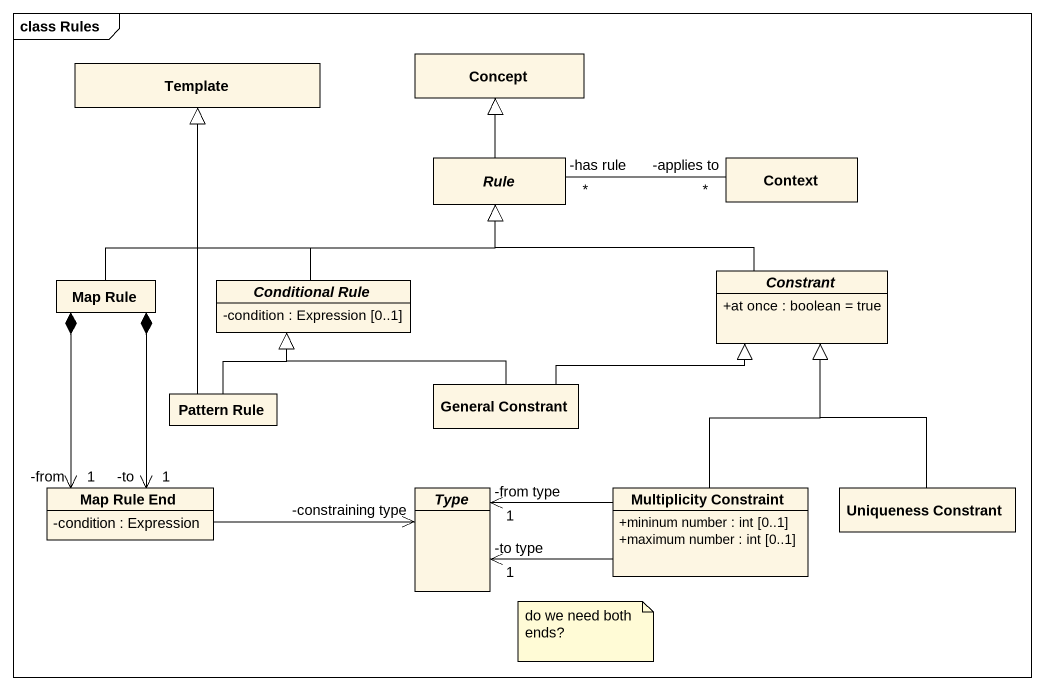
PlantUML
@startuml
mainframe class Rules
hide circle
hide empty members
skinparam classAttributeIconSize 0
class Template
class Concept
abstract class Rule
class Context
class "Map Rule" as Map_Rule
abstract class "Conditional Rule" as Conditional_Rule {
  -condition : Expression [0..1]
}
abstract class Constrant {
  +at once : boolean = true
}
class "General Constrant" as General_Constrant
class "Pattern Rule" as Pattern_Rule
class "Map Rule End" as Map_Rule_End {
  -condition : Expression
}
abstract class Type
class "Multiplicity Constraint" as Multiplicity_Constraint {
  +mininum number : int [0..1]
  +maximum number : int [0..1]
}
class "Uniqueness Constrant" as Uniqueness_Constrant
Rule -up-|> Concept
Rule "-has rule\n*" -right- "*\n-applies to" Context
Map_Rule -right-|> Rule
Map_Rule *--> "-from\n1" Map_Rule_End
Map_Rule *--> "-to\n1" Map_Rule_End
Conditional_Rule -up-|> Rule
Constrant -left-|> Rule
General_Constrant -left-|> Conditional_Rule
General_Constrant -right-|> Constrant
Pattern_Rule -up-|> Template
Pattern_Rule -up-|> Conditional_Rule
Map_Rule_End -right-> "-constraining type" Type
Multiplicity_Constraint -up-|> Constrant
Multiplicity_Constraint -left-> "-from type\n1" Type
Multiplicity_Constraint -left-> "-to type\n1" Type
Uniqueness_Constrant -up-|> Constrant
note as N1
  do we need both ends?
end note
@enduml
